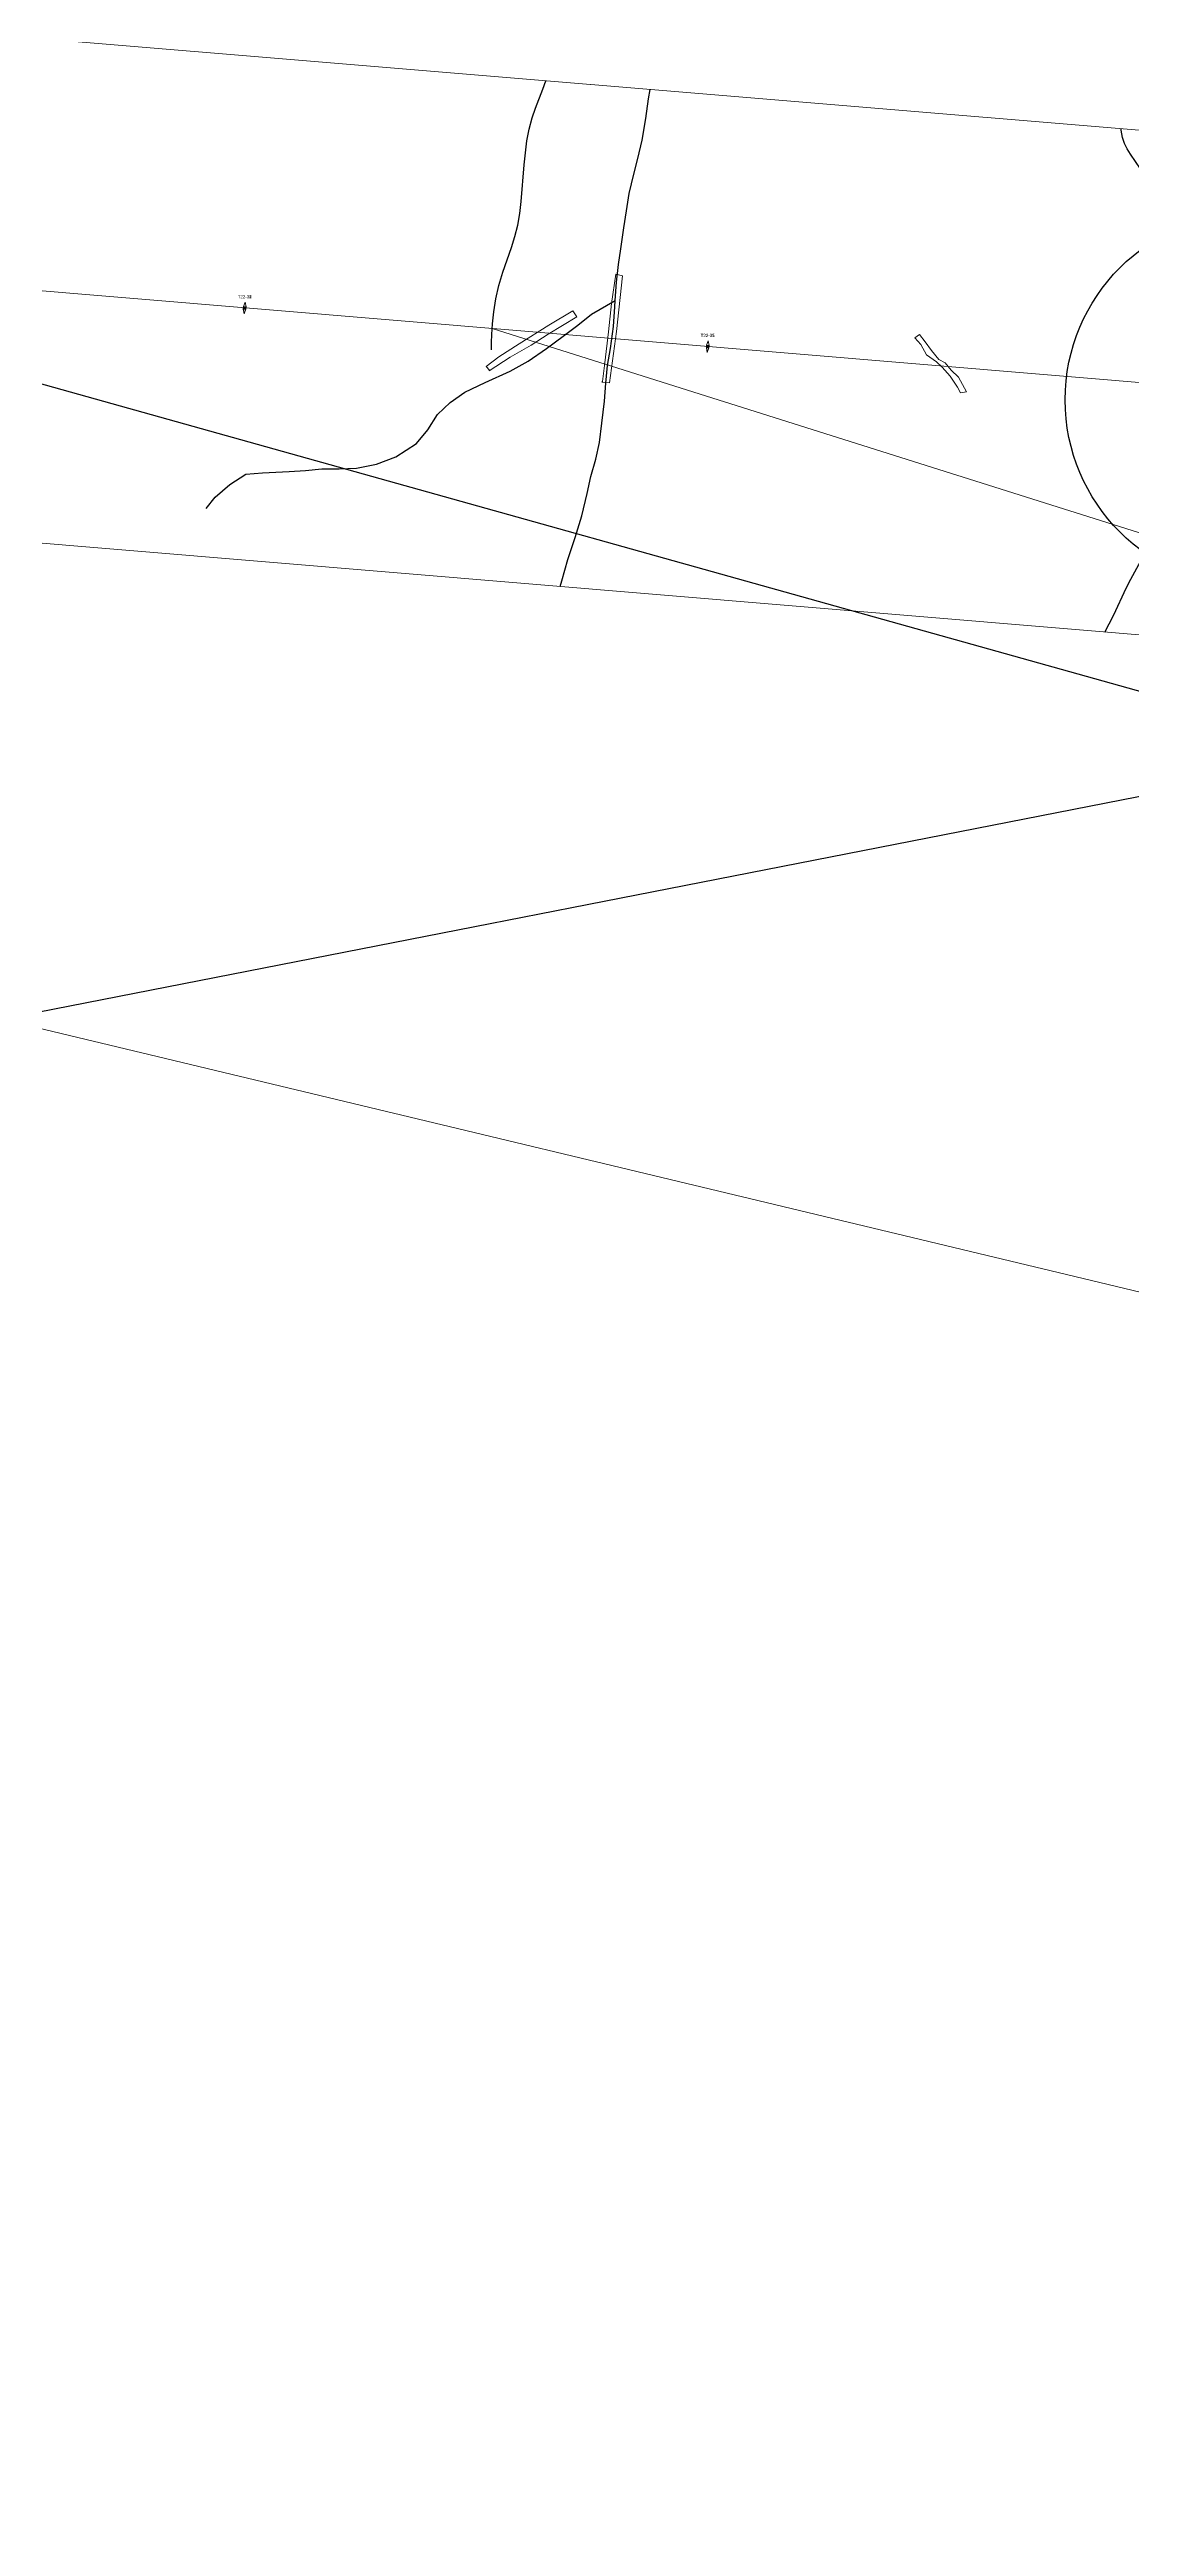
# Model space of a CAD drawing. Header units: metres. Extents: x -4 to 509425, y 7549 to 4732445.
# Drawn here: x 489104 to 489965, y 4715811 to 4717781 of the extents above; entities that cross this region are included whole.
import ezdxf

# ---------------------------------------------------------------- set-up
doc = ezdxf.new("R2010")
doc.units = ezdxf.units.M
doc.header["$LTSCALE"] = 0.01
doc.header["$MEASUREMENT"] = 0
doc.layers.get('0').update_dxf_attribs({"lineweight": 0})
for name, color, linetype in [('-- cruces', 6, 'Continuous'), ('-----caminos burgos', 2, 'Continuous'), ('----sendas', 151, 'Continuous'), ('cauces CHE', 4, 'Continuous'), ('Cruces no definidos proyecto', 3, 'Continuous')]:
    doc.layers.add(name, color=color, linetype=linetype)
for name, color, linetype, lineweight in [('Apoyos__ptw_', 7, 'Continuous', 0), ('Cañada real vía verde camino o similar__ptw_', 32, 'Continuous', 0), ('Cruces no defindos en pyp', 4, 'Continuous', 0), ('Denominación apoyos__ptw_', 7, 'Continuous', 0), ('LEAR TRAMOS AEREOS', 2, 'Continuous', 0)]:
    doc.layers.add(name, color=color, linetype=linetype, lineweight=lineweight)
doc.styles.get("Standard").update_dxf_attribs({"font": 'arial.ttf'})

# ---------------------------------------------------------------- blocks, each defined once
blk = doc.blocks.new('veintidos')
at = {"layer": 'Apoyos__ptw_', "linetype": 'Continuous', "flags": 128}
for points in [[(489259.3, 4717580.4), (489258, 4717576.9), (489260, 4717576.7), (489257.8, 4717574.9), (489259.8, 4717574.7), (489258.5, 4717571.2), (489257.8, 4717574.9), (489258, 4717576.9), (489259.8, 4717574.7), (489260, 4717576.7)], [(489627.8, 4717549.6), (489626.5, 4717546.1), (489628.5, 4717546), (489626.4, 4717544.1), (489628.4, 4717544), (489627.1, 4717540.5), (489626.4, 4717544.1), (489626.5, 4717546.1), (489628.4, 4717544), (489628.5, 4717546)]]:
    blk.add_lwpolyline(points, close=True, dxfattribs=at)
at = {"layer": 'Cañada real vía verde camino o similar__ptw_', "linetype": 'Continuous', "flags": 128}
for points in [[(489543.3, 4717516.8), (489543.6, 4717517.3), (489545.7, 4717532.1), (489548.4, 4717556.7), (489550.8, 4717579.4), (489550.8, 4717579.4), (489554.4, 4717602.6), (489554.4, 4717602.6), (489554.4, 4717602.6), (489554.4, 4717602.6), (489554.4, 4717602.6), (489554.4, 4717602.6), (489554.4, 4717602.6), (489554.4, 4717602.6), (489554.4, 4717602.6), (489554.4, 4717602.6), (489554.4, 4717602.6), (489554.4, 4717602.6), (489554.4, 4717602.6), (489554.4, 4717602.6), (489554.4, 4717602.6), (489554.4, 4717602.6), (489554.4, 4717602.6), (489554.4, 4717602.6), (489554.4, 4717602.6), (489554.4, 4717602.6), (489554.4, 4717602.6), (489554.4, 4717602.6), (489554.4, 4717602.6), (489554.4, 4717602.6), (489554.4, 4717602.6), (489554.4, 4717602.6), (489554.4, 4717602.6), (489554.4, 4717602.6), (489554.4, 4717602.6), (489554.4, 4717602.6), (489554.4, 4717602.6), (489554.4, 4717602.6), (489559.5, 4717601.4), (489559.5, 4717601.4), (489559.5, 4717601.4), (489559.5, 4717601.4), (489559.5, 4717601.4), (489559.5, 4717601.4), (489559.5, 4717601.4), (489559.5, 4717601.4), (489559.5, 4717601.4), (489559.5, 4717601.4), (489559.5, 4717601.4), (489559.5, 4717601.4), (489559.5, 4717601.4), (489559.5, 4717601.4), (489559.5, 4717601.4), (489559.5, 4717601.4), (489559.5, 4717601.4), (489559.5, 4717601.4), (489559.5, 4717601.4), (489559.5, 4717601.4), (489559.5, 4717601.4), (489559.5, 4717601.4), (489559.5, 4717601.4), (489559.5, 4717601.4), (489559.5, 4717601.4), (489559.5, 4717601.4), (489559.5, 4717601.4), (489559.5, 4717601.4), (489559.5, 4717601.4), (489554.9, 4717557.1), (489554.9, 4717557.1), (489549.4, 4717516.3), (489549.4, 4717516.3), (489549.4, 4717516.3), (489549.4, 4717516.3), (489549.4, 4717516.3), (489549.4, 4717516.3), (489549.4, 4717516.3), (489549.4, 4717516.3), (489549.4, 4717516.3), (489549.4, 4717516.3), (489549.4, 4717516.3), (489549.4, 4717516.3), (489549.4, 4717516.3), (489549.4, 4717516.3), (489549.4, 4717516.3), (489549.4, 4717516.3), (489549.4, 4717516.3), (489549.4, 4717516.3), (489549.4, 4717516.3), (489549.4, 4717516.3), (489549.4, 4717516.3), (489549.4, 4717516.3), (489549.4, 4717516.3), (489549.4, 4717516.3), (489549.4, 4717516.3), (489549.4, 4717516.3), (489549.4, 4717516.3), (489549.4, 4717516.3), (489549.4, 4717516.3), (489549.4, 4717516.3), (489543.3, 4717516.8), (489543.3, 4717516.8), (489543.3, 4717516.8), (489543.3, 4717516.8), (489543.3, 4717516.8), (489543.3, 4717516.8), (489543.3, 4717516.8), (489543.3, 4717516.8), (489543.3, 4717516.8), (489543.3, 4717516.8), (489543.3, 4717516.8), (489543.3, 4717516.8), (489543.3, 4717516.8), (489543.3, 4717516.8), (489543.3, 4717516.8), (489543.3, 4717516.8), (489543.3, 4717516.8), (489543.3, 4717516.8), (489543.3, 4717516.8), (489543.3, 4717516.8), (489543.3, 4717516.8), (489543.3, 4717516.8), (489543.3, 4717516.8), (489543.3, 4717516.8), (489543.3, 4717516.8), (489543.3, 4717516.8), (489543.3, 4717516.8), (489543.3, 4717516.8), (489543.3, 4717516.8), (489543.3, 4717516.8), (489543.3, 4717516.8), (489543.3, 4717516.8), (489543.3, 4717516.8), (489543.3, 4717516.8), (489543.3, 4717516.8), (489543.3, 4717516.8), (489543.3, 4717516.8), (489543.3, 4717516.8), (489543.3, 4717516.8), (489543.3, 4717516.8), (489543.3, 4717516.8)], [(489543.3, 4717516.8), (489543.6, 4717517.3), (489545.7, 4717532.1), (489548.4, 4717556.7), (489550.8, 4717579.4), (489550.8, 4717579.4), (489554.4, 4717602.6), (489554.4, 4717602.6), (489554.4, 4717602.6), (489554.4, 4717602.6), (489554.4, 4717602.6), (489554.4, 4717602.6), (489554.4, 4717602.6), (489554.4, 4717602.6), (489554.4, 4717602.6), (489554.4, 4717602.6), (489554.4, 4717602.6), (489554.4, 4717602.6), (489554.4, 4717602.6), (489554.4, 4717602.6), (489554.4, 4717602.6), (489554.4, 4717602.6), (489554.4, 4717602.6), (489554.4, 4717602.6), (489554.4, 4717602.6), (489554.4, 4717602.6), (489554.4, 4717602.6), (489554.4, 4717602.6), (489554.4, 4717602.6), (489554.4, 4717602.6), (489554.4, 4717602.6), (489554.4, 4717602.6), (489554.4, 4717602.6), (489554.4, 4717602.6), (489554.4, 4717602.6), (489554.4, 4717602.6), (489554.4, 4717602.6), (489554.4, 4717602.6), (489559.5, 4717601.4), (489559.5, 4717601.4), (489559.5, 4717601.4), (489559.5, 4717601.4), (489559.5, 4717601.4), (489559.5, 4717601.4), (489559.5, 4717601.4), (489559.5, 4717601.4), (489559.5, 4717601.4), (489559.5, 4717601.4), (489559.5, 4717601.4), (489559.5, 4717601.4), (489559.5, 4717601.4), (489559.5, 4717601.4), (489559.5, 4717601.4), (489559.5, 4717601.4), (489559.5, 4717601.4), (489559.5, 4717601.4), (489559.5, 4717601.4), (489559.5, 4717601.4), (489559.5, 4717601.4), (489559.5, 4717601.4), (489559.5, 4717601.4), (489559.5, 4717601.4), (489559.5, 4717601.4), (489559.5, 4717601.4), (489559.5, 4717601.4), (489559.5, 4717601.4), (489559.5, 4717601.4), (489554.9, 4717557.1), (489554.9, 4717557.1), (489549.4, 4717516.3), (489549.4, 4717516.3), (489549.4, 4717516.3), (489549.4, 4717516.3), (489549.4, 4717516.3), (489549.4, 4717516.3), (489549.4, 4717516.3), (489549.4, 4717516.3), (489549.4, 4717516.3), (489549.4, 4717516.3), (489549.4, 4717516.3), (489549.4, 4717516.3), (489549.4, 4717516.3), (489549.4, 4717516.3), (489549.4, 4717516.3), (489549.4, 4717516.3), (489549.4, 4717516.3), (489549.4, 4717516.3), (489549.4, 4717516.3), (489549.4, 4717516.3), (489549.4, 4717516.3), (489549.4, 4717516.3), (489549.4, 4717516.3), (489549.4, 4717516.3), (489549.4, 4717516.3), (489549.4, 4717516.3), (489549.4, 4717516.3), (489549.4, 4717516.3), (489549.4, 4717516.3), (489549.4, 4717516.3), (489543.3, 4717516.8), (489543.3, 4717516.8), (489543.3, 4717516.8), (489543.3, 4717516.8), (489543.3, 4717516.8), (489543.3, 4717516.8), (489543.3, 4717516.8), (489543.3, 4717516.8), (489543.3, 4717516.8), (489543.3, 4717516.8), (489543.3, 4717516.8), (489543.3, 4717516.8), (489543.3, 4717516.8), (489543.3, 4717516.8), (489543.3, 4717516.8), (489543.3, 4717516.8), (489543.3, 4717516.8), (489543.3, 4717516.8), (489543.3, 4717516.8), (489543.3, 4717516.8), (489543.3, 4717516.8), (489543.3, 4717516.8), (489543.3, 4717516.8), (489543.3, 4717516.8), (489543.3, 4717516.8), (489543.3, 4717516.8), (489543.3, 4717516.8), (489543.3, 4717516.8), (489543.3, 4717516.8), (489543.3, 4717516.8), (489543.3, 4717516.8), (489543.3, 4717516.8), (489543.3, 4717516.8), (489543.3, 4717516.8), (489543.3, 4717516.8), (489543.3, 4717516.8), (489543.3, 4717516.8), (489543.3, 4717516.8), (489543.3, 4717516.8), (489543.3, 4717516.8), (489543.3, 4717516.8)], [(489453.5, 4717525.7), (489453.7, 4717526.3), (489451.1, 4717529.3), (489451.1, 4717529.3), (489451.1, 4717529.3), (489451.1, 4717529.3), (489451.1, 4717529.3), (489451.1, 4717529.3), (489451.1, 4717529.3), (489451.1, 4717529.3), (489451.1, 4717529.3), (489451.1, 4717529.3), (489451.1, 4717529.3), (489451.1, 4717529.3), (489451.1, 4717529.3), (489451.1, 4717529.3), (489451.1, 4717529.3), (489451.1, 4717529.3), (489451.1, 4717529.3), (489451.1, 4717529.3), (489451.1, 4717529.3), (489451.1, 4717529.3), (489451.1, 4717529.3), (489451.1, 4717529.3), (489451.1, 4717529.3), (489451.1, 4717529.3), (489451.1, 4717529.3), (489451.1, 4717529.3), (489451.1, 4717529.3), (489451.1, 4717529.3), (489451.1, 4717529.3), (489451.1, 4717529.3), (489451.1, 4717529.3), (489451.1, 4717529.3), (489461.2, 4717536.9), (489461.2, 4717536.9), (489477.5, 4717547.2), (489501, 4717562.1), (489501, 4717562.1), (489520.2, 4717573.4), (489520.2, 4717573.4), (489520.2, 4717573.4), (489520.2, 4717573.4), (489520.2, 4717573.4), (489520.2, 4717573.4), (489520.2, 4717573.4), (489520.2, 4717573.4), (489520.2, 4717573.4), (489520.2, 4717573.4), (489520.2, 4717573.4), (489520.2, 4717573.4), (489520.2, 4717573.4), (489520.2, 4717573.4), (489520.2, 4717573.4), (489520.2, 4717573.4), (489520.2, 4717573.4), (489520.2, 4717573.4), (489520.2, 4717573.4), (489520.2, 4717573.4), (489520.2, 4717573.4), (489520.2, 4717573.4), (489520.2, 4717573.4), (489520.2, 4717573.4), (489520.2, 4717573.4), (489520.2, 4717573.4), (489520.2, 4717573.4), (489520.2, 4717573.4), (489520.2, 4717573.4), (489523.4, 4717568.7), (489523.4, 4717568.7), (489523.4, 4717568.7), (489523.4, 4717568.7), (489523.4, 4717568.7), (489523.4, 4717568.7), (489523.4, 4717568.7), (489523.4, 4717568.7), (489523.4, 4717568.7), (489523.4, 4717568.7), (489523.4, 4717568.7), (489523.4, 4717568.7), (489523.4, 4717568.7), (489523.4, 4717568.7), (489523.4, 4717568.7), (489523.4, 4717568.7), (489523.4, 4717568.7), (489523.4, 4717568.7), (489523.4, 4717568.7), (489523.4, 4717568.7), (489523.4, 4717568.7), (489523.4, 4717568.7), (489523.4, 4717568.7), (489523.4, 4717568.7), (489523.4, 4717568.7), (489523.4, 4717568.7), (489523.4, 4717568.7), (489523.4, 4717568.7), (489523.4, 4717568.7), (489523.4, 4717568.7), (489523.4, 4717568.7), (489523.4, 4717568.7), (489500.5, 4717554.9), (489486.8, 4717546.3), (489486.8, 4717546.3), (489470.3, 4717536.5), (489453.5, 4717525.7), (489453.5, 4717525.7), (489453.5, 4717525.7), (489453.5, 4717525.7), (489453.5, 4717525.7), (489453.5, 4717525.7), (489453.5, 4717525.7), (489453.5, 4717525.7), (489453.5, 4717525.7), (489453.5, 4717525.7), (489453.5, 4717525.7), (489453.5, 4717525.7), (489453.5, 4717525.7), (489453.5, 4717525.7), (489453.5, 4717525.7), (489453.5, 4717525.7), (489453.5, 4717525.7), (489453.5, 4717525.7), (489453.5, 4717525.7), (489453.5, 4717525.7), (489453.5, 4717525.7), (489453.5, 4717525.7), (489453.5, 4717525.7), (489453.5, 4717525.7), (489453.5, 4717525.7), (489453.5, 4717525.7), (489453.5, 4717525.7), (489453.5, 4717525.7), (489453.5, 4717525.7), (489453.5, 4717525.7), (489453.5, 4717525.7), (489453.5, 4717525.7), (489453.5, 4717525.7), (489453.5, 4717525.7), (489453.5, 4717525.7), (489453.5, 4717525.7), (489453.5, 4717525.7), (489453.5, 4717525.7), (489453.5, 4717525.7), (489453.5, 4717525.7), (489453.5, 4717525.7), (489453.5, 4717525.7), (489453.5, 4717525.7), (489453.5, 4717525.7), (489453.5, 4717525.7), (489453.5, 4717525.7), (489453.5, 4717525.7), (489453.5, 4717525.7)], [(489453.5, 4717525.7), (489453.7, 4717526.3), (489451.1, 4717529.3), (489451.1, 4717529.3), (489451.1, 4717529.3), (489451.1, 4717529.3), (489451.1, 4717529.3), (489451.1, 4717529.3), (489451.1, 4717529.3), (489451.1, 4717529.3), (489451.1, 4717529.3), (489451.1, 4717529.3), (489451.1, 4717529.3), (489451.1, 4717529.3), (489451.1, 4717529.3), (489451.1, 4717529.3), (489451.1, 4717529.3), (489451.1, 4717529.3), (489451.1, 4717529.3), (489451.1, 4717529.3), (489451.1, 4717529.3), (489451.1, 4717529.3), (489451.1, 4717529.3), (489451.1, 4717529.3), (489451.1, 4717529.3), (489451.1, 4717529.3), (489451.1, 4717529.3), (489451.1, 4717529.3), (489451.1, 4717529.3), (489451.1, 4717529.3), (489451.1, 4717529.3), (489451.1, 4717529.3), (489451.1, 4717529.3), (489451.1, 4717529.3), (489461.2, 4717536.9), (489461.2, 4717536.9), (489477.5, 4717547.2), (489501, 4717562.1), (489501, 4717562.1), (489520.2, 4717573.4), (489520.2, 4717573.4), (489520.2, 4717573.4), (489520.2, 4717573.4), (489520.2, 4717573.4), (489520.2, 4717573.4), (489520.2, 4717573.4), (489520.2, 4717573.4), (489520.2, 4717573.4), (489520.2, 4717573.4), (489520.2, 4717573.4), (489520.2, 4717573.4), (489520.2, 4717573.4), (489520.2, 4717573.4), (489520.2, 4717573.4), (489520.2, 4717573.4), (489520.2, 4717573.4), (489520.2, 4717573.4), (489520.2, 4717573.4), (489520.2, 4717573.4), (489520.2, 4717573.4), (489520.2, 4717573.4), (489520.2, 4717573.4), (489520.2, 4717573.4), (489520.2, 4717573.4), (489520.2, 4717573.4), (489520.2, 4717573.4), (489520.2, 4717573.4), (489520.2, 4717573.4), (489523.4, 4717568.7), (489523.4, 4717568.7), (489523.4, 4717568.7), (489523.4, 4717568.7), (489523.4, 4717568.7), (489523.4, 4717568.7), (489523.4, 4717568.7), (489523.4, 4717568.7), (489523.4, 4717568.7), (489523.4, 4717568.7), (489523.4, 4717568.7), (489523.4, 4717568.7), (489523.4, 4717568.7), (489523.4, 4717568.7), (489523.4, 4717568.7), (489523.4, 4717568.7), (489523.4, 4717568.7), (489523.4, 4717568.7), (489523.4, 4717568.7), (489523.4, 4717568.7), (489523.4, 4717568.7), (489523.4, 4717568.7), (489523.4, 4717568.7), (489523.4, 4717568.7), (489523.4, 4717568.7), (489523.4, 4717568.7), (489523.4, 4717568.7), (489523.4, 4717568.7), (489523.4, 4717568.7), (489523.4, 4717568.7), (489523.4, 4717568.7), (489523.4, 4717568.7), (489500.5, 4717554.9), (489486.8, 4717546.3), (489486.8, 4717546.3), (489470.3, 4717536.5), (489453.5, 4717525.7), (489453.5, 4717525.7), (489453.5, 4717525.7), (489453.5, 4717525.7), (489453.5, 4717525.7), (489453.5, 4717525.7), (489453.5, 4717525.7), (489453.5, 4717525.7), (489453.5, 4717525.7), (489453.5, 4717525.7), (489453.5, 4717525.7), (489453.5, 4717525.7), (489453.5, 4717525.7), (489453.5, 4717525.7), (489453.5, 4717525.7), (489453.5, 4717525.7), (489453.5, 4717525.7), (489453.5, 4717525.7), (489453.5, 4717525.7), (489453.5, 4717525.7), (489453.5, 4717525.7), (489453.5, 4717525.7), (489453.5, 4717525.7), (489453.5, 4717525.7), (489453.5, 4717525.7), (489453.5, 4717525.7), (489453.5, 4717525.7), (489453.5, 4717525.7), (489453.5, 4717525.7), (489453.5, 4717525.7), (489453.5, 4717525.7), (489453.5, 4717525.7), (489453.5, 4717525.7), (489453.5, 4717525.7), (489453.5, 4717525.7), (489453.5, 4717525.7), (489453.5, 4717525.7), (489453.5, 4717525.7), (489453.5, 4717525.7), (489453.5, 4717525.7), (489453.5, 4717525.7), (489453.5, 4717525.7), (489453.5, 4717525.7), (489453.5, 4717525.7), (489453.5, 4717525.7), (489453.5, 4717525.7), (489453.5, 4717525.7), (489453.5, 4717525.7)], [(489792.3, 4717551.9), (489792.4, 4717552), (489792.4, 4717552), (489792.4, 4717552), (489792.4, 4717552), (489792.4, 4717552), (489792.4, 4717552), (489792.4, 4717552), (489792.4, 4717552), (489792.4, 4717552), (489792.4, 4717552), (489796, 4717554.6), (489796, 4717554.6), (489796, 4717554.6), (489796, 4717554.6), (489796, 4717554.6), (489796, 4717554.6), (489796, 4717554.6), (489796, 4717554.6), (489796, 4717554.6), (489796, 4717554.6), (489796, 4717554.6), (489796, 4717554.6), (489796, 4717554.6), (489796, 4717554.6), (489796, 4717554.6), (489796, 4717554.6), (489796, 4717554.6), (489796, 4717554.6), (489796, 4717554.6), (489796, 4717554.6), (489796, 4717554.6), (489796, 4717554.6), (489796, 4717554.6), (489796, 4717554.6), (489796, 4717554.6), (489796, 4717554.6), (489796, 4717554.6), (489796, 4717554.6), (489796, 4717554.6), (489796, 4717554.6), (489800.6, 4717548.9), (489800.6, 4717548.9), (489805.5, 4717541.9), (489811.4, 4717534.8), (489816.6, 4717532.1), (489816.6, 4717532.1), (489816.6, 4717532.1), (489816.6, 4717532.1), (489816.6, 4717532.1), (489816.6, 4717532.1), (489816.6, 4717532.1), (489816.6, 4717532.1), (489816.6, 4717532.1), (489821.3, 4717526.3), (489827.2, 4717520.8), (489827.2, 4717520.8), (489827.2, 4717520.8), (489827.2, 4717520.8), (489827.2, 4717520.8), (489827.2, 4717520.8), (489827.2, 4717520.8), (489833.4, 4717509.1), (489833.4, 4717509.1), (489833.4, 4717509.1), (489833.4, 4717509.1), (489833.4, 4717509.1), (489833.4, 4717509.1), (489833.4, 4717509.1), (489833.4, 4717509.1), (489833.4, 4717509.1), (489833.4, 4717509.1), (489833.4, 4717509.1), (489833.4, 4717509.1), (489833.4, 4717509.1), (489833.4, 4717509.1), (489833.4, 4717509.1), (489833.4, 4717509.1), (489833.4, 4717509.1), (489833.4, 4717509.1), (489833.4, 4717509.1), (489833.4, 4717509.1), (489833.4, 4717509.1), (489833.4, 4717509.1), (489833.4, 4717509.1), (489833.4, 4717509.1), (489833.4, 4717509.1), (489833.4, 4717509.1), (489833.4, 4717509.1), (489833.4, 4717509.1), (489833.4, 4717509.1), (489833.4, 4717509.1), (489833.4, 4717509.1), (489833.4, 4717509.1), (489833.4, 4717509.1), (489833.4, 4717509.1), (489833.4, 4717509.1), (489833.4, 4717509.1), (489833.4, 4717509.1), (489828.6, 4717508.3), (489828.6, 4717508.3), (489828.6, 4717508.3), (489828.6, 4717508.3), (489828.6, 4717508.3), (489828.6, 4717508.3), (489828.6, 4717508.3), (489828.6, 4717508.3), (489828.6, 4717508.3), (489828.6, 4717508.3), (489828.6, 4717508.3), (489828.6, 4717508.3), (489828.6, 4717508.3), (489828.6, 4717508.3), (489828.6, 4717508.3), (489828.6, 4717508.3), (489828.6, 4717508.3), (489828.6, 4717508.3), (489828.6, 4717508.3), (489828.6, 4717508.3), (489828.6, 4717508.3), (489828.6, 4717508.3), (489828.6, 4717508.3), (489828.6, 4717508.3), (489828.6, 4717508.3), (489826.2, 4717512.7), (489820.4, 4717521.6), (489814.1, 4717528.7), (489809.5, 4717532.8), (489801.5, 4717538.4), (489801.5, 4717538.4), (489801.5, 4717538.4), (489801.5, 4717538.4), (489801.5, 4717538.4), (489801.5, 4717538.4), (489801.5, 4717538.4), (489801.5, 4717538.4), (489801.5, 4717538.4), (489801.5, 4717538.4), (489797, 4717546.6), (489792.3, 4717551.9), (489792.3, 4717551.9), (489792.3, 4717551.9), (489792.3, 4717551.9), (489792.3, 4717551.9), (489792.3, 4717551.9), (489792.3, 4717551.9), (489792.3, 4717551.9), (489792.3, 4717551.9), (489792.3, 4717551.9), (489792.3, 4717551.9), (489792.3, 4717551.9), (489792.3, 4717551.9), (489792.3, 4717551.9), (489792.3, 4717551.9), (489792.3, 4717551.9), (489792.3, 4717551.9), (489792.3, 4717551.9), (489792.3, 4717551.9), (489792.3, 4717551.9), (489792.3, 4717551.9), (489792.3, 4717551.9), (489792.3, 4717551.9), (489792.3, 4717551.9)], [(489792.3, 4717551.9), (489792.4, 4717552), (489792.4, 4717552), (489792.4, 4717552), (489792.4, 4717552), (489792.4, 4717552), (489792.4, 4717552), (489792.4, 4717552), (489792.4, 4717552), (489792.4, 4717552), (489792.4, 4717552), (489796, 4717554.6), (489796, 4717554.6), (489796, 4717554.6), (489796, 4717554.6), (489796, 4717554.6), (489796, 4717554.6), (489796, 4717554.6), (489796, 4717554.6), (489796, 4717554.6), (489796, 4717554.6), (489796, 4717554.6), (489796, 4717554.6), (489796, 4717554.6), (489796, 4717554.6), (489796, 4717554.6), (489796, 4717554.6), (489796, 4717554.6), (489796, 4717554.6), (489796, 4717554.6), (489796, 4717554.6), (489796, 4717554.6), (489796, 4717554.6), (489796, 4717554.6), (489796, 4717554.6), (489796, 4717554.6), (489796, 4717554.6), (489796, 4717554.6), (489796, 4717554.6), (489796, 4717554.6), (489796, 4717554.6), (489800.6, 4717548.9), (489800.6, 4717548.9), (489805.5, 4717541.9), (489811.4, 4717534.8), (489816.6, 4717532.1), (489816.6, 4717532.1), (489816.6, 4717532.1), (489816.6, 4717532.1), (489816.6, 4717532.1), (489816.6, 4717532.1), (489816.6, 4717532.1), (489816.6, 4717532.1), (489816.6, 4717532.1), (489821.3, 4717526.3), (489827.2, 4717520.8), (489827.2, 4717520.8), (489827.2, 4717520.8), (489827.2, 4717520.8), (489827.2, 4717520.8), (489827.2, 4717520.8), (489827.2, 4717520.8), (489833.4, 4717509.1), (489833.4, 4717509.1), (489833.4, 4717509.1), (489833.4, 4717509.1), (489833.4, 4717509.1), (489833.4, 4717509.1), (489833.4, 4717509.1), (489833.4, 4717509.1), (489833.4, 4717509.1), (489833.4, 4717509.1), (489833.4, 4717509.1), (489833.4, 4717509.1), (489833.4, 4717509.1), (489833.4, 4717509.1), (489833.4, 4717509.1), (489833.4, 4717509.1), (489833.4, 4717509.1), (489833.4, 4717509.1), (489833.4, 4717509.1), (489833.4, 4717509.1), (489833.4, 4717509.1), (489833.4, 4717509.1), (489833.4, 4717509.1), (489833.4, 4717509.1), (489833.4, 4717509.1), (489833.4, 4717509.1), (489833.4, 4717509.1), (489833.4, 4717509.1), (489833.4, 4717509.1), (489833.4, 4717509.1), (489833.4, 4717509.1), (489833.4, 4717509.1), (489833.4, 4717509.1), (489833.4, 4717509.1), (489833.4, 4717509.1), (489833.4, 4717509.1), (489833.4, 4717509.1), (489828.6, 4717508.3), (489828.6, 4717508.3), (489828.6, 4717508.3), (489828.6, 4717508.3), (489828.6, 4717508.3), (489828.6, 4717508.3), (489828.6, 4717508.3), (489828.6, 4717508.3), (489828.6, 4717508.3), (489828.6, 4717508.3), (489828.6, 4717508.3), (489828.6, 4717508.3), (489828.6, 4717508.3), (489828.6, 4717508.3), (489828.6, 4717508.3), (489828.6, 4717508.3), (489828.6, 4717508.3), (489828.6, 4717508.3), (489828.6, 4717508.3), (489828.6, 4717508.3), (489828.6, 4717508.3), (489828.6, 4717508.3), (489828.6, 4717508.3), (489828.6, 4717508.3), (489828.6, 4717508.3), (489826.2, 4717512.7), (489820.4, 4717521.6), (489814.1, 4717528.7), (489809.5, 4717532.8), (489801.5, 4717538.4), (489801.5, 4717538.4), (489801.5, 4717538.4), (489801.5, 4717538.4), (489801.5, 4717538.4), (489801.5, 4717538.4), (489801.5, 4717538.4), (489801.5, 4717538.4), (489801.5, 4717538.4), (489801.5, 4717538.4), (489797, 4717546.6), (489792.3, 4717551.9), (489792.3, 4717551.9), (489792.3, 4717551.9), (489792.3, 4717551.9), (489792.3, 4717551.9), (489792.3, 4717551.9), (489792.3, 4717551.9), (489792.3, 4717551.9), (489792.3, 4717551.9), (489792.3, 4717551.9), (489792.3, 4717551.9), (489792.3, 4717551.9), (489792.3, 4717551.9), (489792.3, 4717551.9), (489792.3, 4717551.9), (489792.3, 4717551.9), (489792.3, 4717551.9), (489792.3, 4717551.9), (489792.3, 4717551.9), (489792.3, 4717551.9), (489792.3, 4717551.9), (489792.3, 4717551.9), (489792.3, 4717551.9), (489792.3, 4717551.9)]]:
    blk.add_lwpolyline(points, dxfattribs=at)
at = {"layer": 'Denominación apoyos__ptw_', "linetype": 'Continuous', "char_height": 2.5, "attachment_point": 8, "line_spacing_factor": 0.5}
for s, insert in [('T22-34', (489258.9, 4717583.4)), ('T22-35', (489627.4, 4717552.7))]:
    blk.add_mtext(s, dxfattribs=dict(at, insert=insert))

msp = doc.modelspace()

# ---------------------------------------------------------------- linework, layer by layer
at = {"layer": '-- cruces'}
msp.add_lwpolyline([(483656.884, 4718015.445), (483223.023, 4715866.265), (492969.325, 4717774.217)], dxfattribs=at)
msp.add_circle((490060.584, 4717502.646), 148.597, dxfattribs=at)
at = {"layer": '-----caminos burgos'}
for points in [[(489553.9, 4717581.599, 771.252), (489554.9, 4717596.199, 770.103), (489556.4, 4717610.399, 768.591), (489558.2, 4717622.8, 767.025), (489560.8, 4717639.6, 765.437), (489562.7, 4717653.1, 763.41), (489565, 4717666.8, 762.168), (489568.7, 4717682.3, 759.982), (489571.9, 4717694.599, 757.841), (489575.3, 4717709.3, 755.882), (489578.3, 4717726.4, 753.949), (489580.4, 4717742.099, 752.165), (489581.601, 4717749.572, 751.234)], [(489510.005, 4717354.156, 785.846), (489511.3, 4717358.8, 785.496), (489516.2, 4717375.599, 784.393), (489522, 4717393.299, 782.808), (489527.2, 4717410.3, 781.98), (489531.6, 4717428.3, 780.901), (489534.4, 4717441.699, 780.349), (489538.3, 4717455.5, 779.552), (489541.4, 4717468.799, 778.904), (489543.2, 4717484.2, 777.978), (489545.3, 4717501.599, 777.294), (489546.4, 4717516, 776.322), (489547.8, 4717530, 775.319), (489550.1, 4717543.6, 774.135), (489552.5, 4717560.9, 772.93), (489553.599, 4717576.799, 771.64), (489553.9, 4717581.599, 771.252)]]:
    msp.add_polyline3d(points, dxfattribs=at)
at = {"layer": '----sendas'}
msp.add_polyline3d([(489228.2, 4717416.299, 766.277), (489235.499, 4717425.3, 765.434), (489247.2, 4717435.3, 765.774), (489259.8, 4717443.6, 767.284), (489273, 4717444.5, 769.859), (489294.3, 4717445.699, 772.825), (489307.2, 4717446.599, 774.712), (489320.2, 4717447.699, 776.58), (489334.2, 4717447.9, 778.172), (489347.9, 4717448.3, 779.315), (489363.7, 4717451.599, 779.758), (489379.2, 4717457.399, 780.899), (489395.6, 4717468, 781.903), (489404.8, 4717478.9, 781.857), (489412.3, 4717491, 781.075), (489422.5, 4717500.499, 779.128), (489434.1, 4717508.9, 776.925), (489450.3, 4717516.599, 774.91), (489470.3, 4717525.5, 772.117), (489484.5, 4717533.5, 770.681), (489499.2, 4717543.499, 770.111), (489512.5, 4717553.299, 770.002), (489524, 4717562.1, 770.486), (489534.999, 4717570.8, 770.724), (489553.9, 4717581.599, 771.252)], dxfattribs=at)
at = {"color": 5}
msp.add_lwpolyline([(484900.497, 4718140.211), (490826.186, 4717645.711), (493296.683, 4718027.126), (496567.966, 4717217.654), (499084.795, 4718098.371), (500600.958, 4718460.832), (501582.427, 4719465.787), (501620.207, 4720722.559), (502019.92, 4720707.42), (501976.306, 4719296.597), (500827.332, 4718103.33), (496587.583, 4716800.735), (493278.454, 4717619.573), (490840.266, 4717243.146), (484895.504, 4717739.237)], dxfattribs=at)
at = {"layer": 'Apoyos__ptw_', "color": 2, "linetype": 'Continuous', "flags": 128}
for points in [[(489258.523, 4717571.222), (489259.819, 4717574.726), (489257.826, 4717574.893), (489259.985, 4717576.719), (489257.992, 4717576.886), (489259.288, 4717580.39), (489259.985, 4717576.719), (489259.819, 4717574.726), (489257.992, 4717576.886), (489257.826, 4717574.893)], [(489627.079, 4717540.466), (489628.375, 4717543.97), (489626.382, 4717544.136), (489628.542, 4717545.963), (489626.549, 4717546.13), (489627.844, 4717549.634), (489628.542, 4717545.963), (489628.375, 4717543.97), (489626.549, 4717546.13), (489626.382, 4717544.136)]]:
    msp.add_lwpolyline(points, close=True, dxfattribs=at)
at = {"layer": 'cauces CHE'}
for points in [[(489455.474, 4717542.374), (489455.264, 4717543.984), (489455.261, 4717548.271), (489455.526, 4717554.781), (489456.151, 4717563.049), (489457.24, 4717572.606), (489458.905, 4717582.978), (489461.269, 4717593.686), (489464.338, 4717604.183), (489471.195, 4717623.807), (489474.036, 4717632.498), (489476.264, 4717641.621), (489477.814, 4717650.98), (489478.927, 4717660.519), (489481.345, 4717689.521), (489482.304, 4717699.125), (489483.562, 4717708.605), (489485.274, 4717717.898), (489487.624, 4717726.927), (489490.318, 4717734.653), (489496.311, 4717749.854), (489498.567, 4717756.501)], [(489972.002, 4717686.455), (489963.882, 4717698.244), (489961.4, 4717702.266), (489959.298, 4717706.474), (489957.713, 4717711.452), (489956.591, 4717717.243), (489956.468, 4717718.289)], [(489943.489, 4717317.982), (489947.082, 4717324.498), (489950.846, 4717331.778), (489960.421, 4717352.812), (489964.179, 4717360.094), (489972.117, 4717374.484), (489975.862, 4717381.772), (489985.198, 4717402.905), (489996.128, 4717424.894), (489999.373, 4717432.389), (490002.347, 4717441.157), (490011.151, 4717473.694), (490014.948, 4717485.424), (490018.73, 4717495.32), (490025.894, 4717512.733), (490028.469, 4717519.756), (490029.97, 4717524.979), (490030.621, 4717528.471), (490030.476, 4717529.862)]]:
    msp.add_lwpolyline(points, dxfattribs=at)
at = {"layer": 'Cruces no defindos en pyp'}
for points in [[(485338.484, 4717902.965), (497932.468, 4714885.471)], [(489455.873, 4717559.369), (497932.468, 4714885.471)]]:
    msp.add_lwpolyline(points, dxfattribs=at)
at = {"layer": 'Cruces no definidos proyecto'}
msp.add_lwpolyline([(488720.189, 4717620.762), (504279.564, 4713269.168)], dxfattribs=at)
at = {"layer": 'LEAR TRAMOS AEREOS'}
msp.add_lwpolyline([(481062.712, 4718241.102), (483591.469, 4718147.65), (483728.167, 4717871.383), (484898.001, 4717939.724), (490833.226, 4717444.429), (493287.568, 4717823.35), (496577.774, 4717009.194), (499139.875, 4717905.754), (500649.776, 4718244.084)], dxfattribs=at)

# ---------------------------------------------------------------- block references
msp.add_blockref('veintidos', (0, 0))

# ---------------------------------------------------------------- texts
at = {"layer": 'Denominación apoyos__ptw_', "color": 2, "linetype": 'Continuous', "char_height": 2.5, "attachment_point": 8, "line_spacing_factor": 0.5}
for s, insert in [('T22-32', (489258.906, 4717583.406)), ('T22-31', (489627.462, 4717552.65))]:
    msp.add_mtext(s, dxfattribs=dict(at, insert=insert))

doc.saveas('drawing.dxf')
